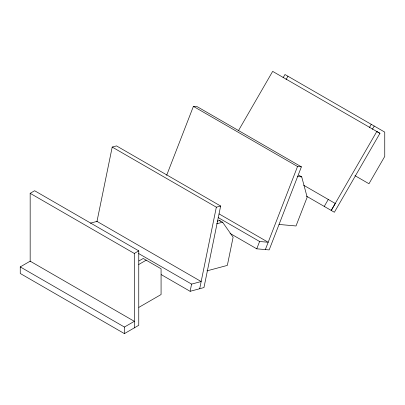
<?xml version="1.0" encoding="UTF-8"?>
<svg xmlns="http://www.w3.org/2000/svg" width="405" height="405" viewBox="0 0 405 405"><rect width="100%" height="100%" fill="white"/><g stroke="black" fill="none" stroke-linecap="round" stroke-linejoin="round"><path stroke-width="0.61" d="M96.911 221.798L112.205 147.066L116.518 145.911L220.644 206.029L203.963 287.56L199.65 288.714M161.21 274.615L190.117 291.306L191.59 284.108L201.169 281.541L96.997 221.398L90.411 223.16M220.644 206.029L216.336 207.183L199.695 288.74L190.117 291.306M166.657 175.309L193.403 106.378L197.27 106.728L301.396 166.845L269.168 249.91L256.76 248.827L230.035 233.396M256.76 248.827L259.605 241.491L268.191 242.261L219.105 213.921M265.346 249.591L297.533 166.501L301.396 166.845M238.403 130.724L272.666 71.381L379.951 133.321L334.373 212.266L306.565 196.212M283.1 77.775L284.978 74.52L384.75 132.121L384.75 156.416L368.97 183.743L354.947 175.643M286.077 79.491L287.955 76.236M369.38 127.585L371.258 124.33M324.248 206.423L328.273 199.452M372.352 129.301L374.23 126.051M331.214 210.443L376.797 131.498L379.951 133.321M331.26 210.468L335.284 203.502L303.73 185.282M30.167 261.443L30.167 193.317L34.628 190.74L138.758 250.862L138.758 325.291L124.421 333.619L20.25 273.476L20.25 266.905L30.167 261.179L134.339 321.327L124.421 327.048L20.25 266.905M30.167 193.317L134.293 253.439L138.758 250.862M138.971 260.931L143.223 258.476L161.074 268.783L161.074 294.546L138.895 307.349M138.758 264.485L146.195 260.192M217.227 221.14L219.621 220.502L222.598 222.218L233.118 237.183L227.342 265.402L206.985 270.859M216.609 223.823L222.598 222.218M297.427 176.514L301.72 176.894L307.167 197.215L296.009 225.97L279.045 224.456M193.403 106.378L297.533 166.501M298.748 175.178L301.72 176.894M112.205 147.066L216.336 207.183M218.153 217.561L259.605 241.491M138.687 253.565L191.59 284.108M219.621 220.502L220.345 221.53M134.293 253.439L134.339 327.893M124.421 327.048L124.421 333.619"/></g></svg>
